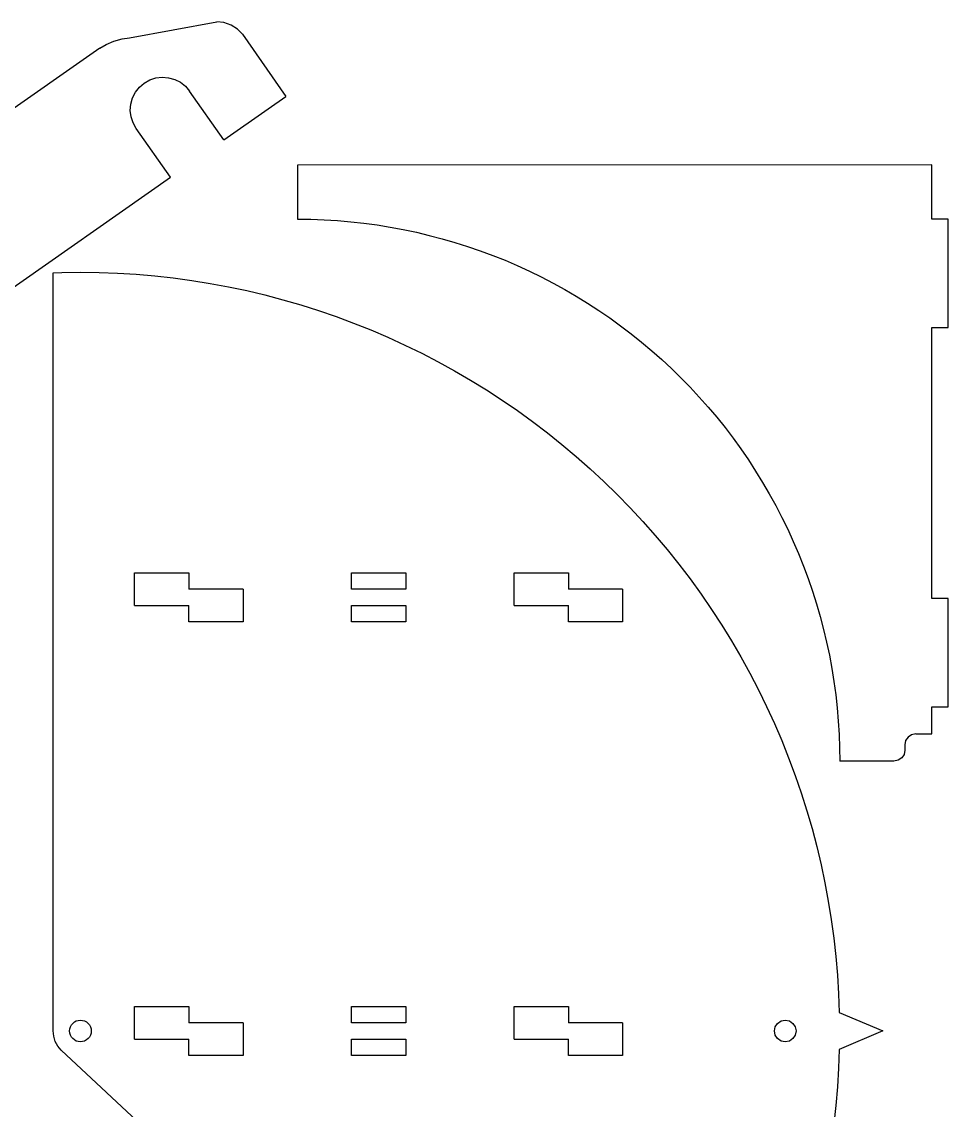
# Model space of a CAD drawing. Header units: metres. Extents: x -210 to 359, y -440 to 179.
# Drawn here: x 188.2 to 359.1, y -21.6 to 179.2 of the extents above; entities that cross this region are included whole.
import ezdxf

# ---------------------------------------------------------------- set-up
doc = ezdxf.new("R2010")
doc.units = ezdxf.units.M

msp = doc.modelspace()

# ---------------------------------------------------------------- linework, layer by layer
for p, q in [((208.03, 176.24), (224.16, 179.2)), ((225.43, 179.08), (224.16, 179.2)), ((226.78, 178.59), (225.43, 179.08)), ((227.99, 177.83), (226.78, 178.59)), ((228.87, 176.9), (227.99, 177.83)), ((228.87, 176.9), (236.9, 165.43)), ((202.58, 174.36), (203.75, 175.03)), ((203.75, 175.03), (205.19, 175.62)), ((205.19, 175.62), (206.7, 176.05)), ((206.7, 176.05), (208.03, 176.24)), ((202.58, 174.36), (164.08, 147.4)), ((211.79, 168.47), (212.91, 168.83)), ((212.91, 168.83), (214.08, 168.97)), ((214.08, 168.97), (215.25, 168.88)), ((215.25, 168.88), (216.39, 168.57)), ((209.15, 166.2), (209.88, 167.12)), ((209.88, 167.12), (210.77, 167.89)), ((210.77, 167.89), (211.79, 168.47)), ((216.39, 168.57), (217.44, 168.03)), ((217.44, 168.03), (218.36, 167.31)), ((218.36, 167.31), (219.13, 166.42)), ((208.3, 164.02), (208.62, 165.15)), ((208.62, 165.15), (209.15, 166.2)), ((225.44, 157.4), (219.13, 166.42)), ((233.63, 163.14), (236.9, 165.43)), ((208.21, 162.84), (208.3, 164.02)), ((208.35, 161.68), (208.21, 162.84)), ((225.44, 157.4), (233.63, 163.14)), ((208.72, 160.56), (208.35, 161.68)), ((209.3, 159.53), (208.72, 160.56)), ((215.61, 150.52), (209.3, 159.53)), ((356.05, 152.8), (239.05, 152.77)), ((239.05, 152.77), (239.05, 142.8)), ((356.05, 142.8), (356.05, 152.8)), ((179.56, 125.28), (215.61, 150.52)), ((239.05, 142.8), (241.51, 142.77)), ((241.51, 142.77), (243.96, 142.68)), ((243.96, 142.68), (246.41, 142.53)), ((359.05, 142.8), (356.05, 142.8)), ((359.05, 122.8), (359.05, 142.8)), ((246.41, 142.53), (248.85, 142.32)), ((248.85, 142.32), (251.29, 142.05)), ((251.29, 142.05), (253.73, 141.72)), ((253.73, 141.72), (256.15, 141.33)), ((256.15, 141.33), (258.56, 140.88)), ((258.56, 140.88), (260.96, 140.37)), ((260.96, 140.37), (263.35, 139.8)), ((263.35, 139.8), (265.72, 139.18)), ((265.72, 139.18), (268.08, 138.5)), ((268.08, 138.5), (270.42, 137.75)), ((270.42, 137.75), (272.74, 136.96)), ((272.74, 136.96), (275.04, 136.1)), ((275.04, 136.1), (277.32, 135.19)), ((277.32, 135.19), (279.58, 134.22)), ((194, 132.89), (195.56, 132.96)), ((194, -7), (194, 132.89)), ((195.56, 132.96), (199, 133)), ((199, 133), (202.44, 132.96)), ((202.44, 132.96), (205.87, 132.83)), ((205.87, 132.83), (209.3, 132.62)), ((209.3, 132.62), (212.72, 132.33)), ((279.58, 134.22), (281.81, 133.2)), ((281.81, 133.2), (284.01, 132.12)), ((212.72, 132.33), (216.14, 131.95)), ((216.14, 131.95), (219.54, 131.48)), ((219.54, 131.48), (222.93, 130.94)), ((222.93, 130.94), (226.31, 130.31)), ((284.01, 132.12), (286.19, 130.99)), ((286.19, 130.99), (288.34, 129.81)), ((226.31, 130.31), (229.67, 129.6)), ((229.67, 129.6), (233.02, 128.8)), ((233.02, 128.8), (236.34, 127.93)), ((288.34, 129.81), (290.46, 128.57)), ((290.46, 128.57), (292.55, 127.29)), ((236.34, 127.93), (239.64, 126.97)), ((239.64, 126.97), (242.92, 125.93)), ((292.55, 127.29), (294.61, 125.95)), ((242.92, 125.93), (246.16, 124.82)), ((246.16, 124.82), (249.39, 123.62)), ((294.61, 125.95), (296.63, 124.56)), ((296.63, 124.56), (298.62, 123.12)), ((249.39, 123.62), (252.58, 122.34)), ((298.62, 123.12), (300.58, 121.64)), ((356.05, 72.8), (356.05, 122.8)), ((356.05, 122.8), (359.05, 122.8)), ((252.58, 122.34), (255.73, 120.99)), ((255.73, 120.99), (258.86, 119.56)), ((300.58, 121.64), (302.49, 120.1)), ((258.86, 119.56), (261.95, 118.05)), ((302.49, 120.1), (304.37, 118.52)), ((304.37, 118.52), (306.21, 116.9)), ((261.95, 118.05), (265, 116.47)), ((306.21, 116.9), (308.01, 115.23)), ((265, 116.47), (268.01, 114.81)), ((268.01, 114.81), (270.97, 113.08)), ((308.01, 115.23), (309.76, 113.51)), ((270.97, 113.08), (273.9, 111.28)), ((309.76, 113.51), (311.48, 111.76)), ((273.9, 111.28), (276.78, 109.41)), ((311.48, 111.76), (313.15, 109.96)), ((276.78, 109.41), (279.61, 107.46)), ((313.15, 109.96), (314.77, 108.12)), ((279.61, 107.46), (282.4, 105.45)), ((314.77, 108.12), (316.35, 106.24)), ((282.4, 105.45), (285.13, 103.37)), ((316.35, 106.24), (317.89, 104.32)), ((285.13, 103.37), (287.82, 101.22)), ((317.89, 104.32), (319.37, 102.37)), ((287.82, 101.22), (290.44, 99.01)), ((319.37, 102.37), (320.81, 100.38)), ((290.44, 99.01), (293.02, 96.73)), ((320.81, 100.38), (322.2, 98.36)), ((293.02, 96.73), (295.54, 94.39)), ((322.2, 98.36), (323.54, 96.3)), ((295.54, 94.39), (298, 91.99)), ((323.54, 96.3), (324.83, 94.21)), ((324.83, 94.21), (326.06, 92.09)), ((298, 91.99), (300.39, 89.54)), ((326.06, 92.09), (327.24, 89.94)), ((300.39, 89.54), (302.73, 87.02)), ((327.24, 89.94), (328.38, 87.76)), ((302.73, 87.02), (305.01, 84.44)), ((328.38, 87.76), (329.45, 85.56)), ((305.01, 84.44), (307.22, 81.82)), ((329.45, 85.56), (330.47, 83.33)), ((330.47, 83.33), (331.44, 81.07)), ((307.22, 81.82), (309.37, 79.13)), ((331.44, 81.07), (332.35, 78.79)), ((309.37, 79.13), (311.45, 76.4)), ((332.35, 78.79), (333.21, 76.49)), ((209, 71.5), (209, 77.5)), ((209, 77.5), (219, 77.5)), ((219, 77.5), (219, 74.5)), ((249, 77.5), (259, 77.5)), ((249, 74.5), (249, 77.5)), ((259, 77.5), (259, 74.5)), ((279, 71.5), (279, 77.5)), ((279, 77.5), (289, 77.5)), ((289, 77.5), (289, 74.5)), ((311.45, 76.4), (313.46, 73.61)), ((333.21, 76.49), (334.01, 74.17)), ((229, 74.5), (219, 74.5)), ((229, 74.5), (229, 68.5)), ((259, 74.5), (249, 74.5)), ((299, 74.5), (289, 74.5)), ((299, 74.5), (299, 68.5)), ((313.46, 73.61), (315.41, 70.78)), ((334.01, 74.17), (334.75, 71.83)), ((359.05, 72.8), (356.05, 72.8)), ((359.05, 52.8), (359.05, 72.8)), ((209, 71.5), (219, 71.5)), ((219, 68.5), (219, 71.5)), ((249, 71.5), (259, 71.5)), ((249, 68.5), (249, 71.5)), ((259, 71.5), (259, 68.5)), ((279, 71.5), (289, 71.5)), ((289, 68.5), (289, 71.5)), ((315.41, 70.78), (317.28, 67.9)), ((334.75, 71.83), (335.43, 69.47)), ((229, 68.5), (219, 68.5)), ((259, 68.5), (249, 68.5)), ((299, 68.5), (289, 68.5)), ((335.43, 69.47), (336.06, 67.1)), ((317.28, 67.9), (319.08, 64.97)), ((336.06, 67.1), (336.62, 64.71)), ((319.08, 64.97), (320.81, 62.01)), ((336.62, 64.71), (337.13, 62.31)), ((337.13, 62.31), (337.58, 59.9)), ((320.81, 62.01), (322.47, 59)), ((322.47, 59), (324.05, 55.95)), ((337.58, 59.9), (337.97, 57.47)), ((337.97, 57.47), (338.3, 55.04)), ((324.05, 55.95), (325.56, 52.86)), ((338.3, 55.04), (338.57, 52.6)), ((325.56, 52.86), (326.99, 49.73)), ((338.57, 52.6), (338.78, 50.16)), ((356.05, 52.8), (359.05, 52.8)), ((356.05, 47.8), (356.05, 52.8)), ((326.99, 49.73), (328.34, 46.58)), ((338.78, 50.16), (338.93, 47.71)), ((328.34, 46.58), (329.62, 43.39)), ((338.93, 47.71), (339.02, 45.26)), ((351.2, 46.57), (351.05, 45.8)), ((351.64, 47.22), (351.2, 46.57)), ((352.29, 47.65), (351.64, 47.22)), ((353.05, 47.8), (352.29, 47.65)), ((353.05, 47.8), (356.05, 47.8)), ((339.02, 45.26), (339.05, 42.8)), ((351.05, 44.8), (350.9, 44.04)), ((351.05, 45.8), (351.05, 44.8)), ((329.62, 43.39), (330.82, 40.16)), ((349.05, 42.8), (339.05, 42.8)), ((349.82, 42.95), (349.05, 42.8)), ((350.47, 43.39), (349.82, 42.95)), ((350.9, 44.04), (350.47, 43.39)), ((330.82, 40.16), (331.93, 36.92)), ((331.93, 36.92), (332.97, 33.64)), ((332.97, 33.64), (333.93, 30.34)), ((333.93, 30.34), (334.8, 27.02)), ((334.8, 27.02), (335.6, 23.67)), ((335.6, 23.67), (336.31, 20.31)), ((336.31, 20.31), (336.94, 16.93)), ((336.94, 16.93), (337.48, 13.54)), ((337.48, 13.54), (337.95, 10.14)), ((337.95, 10.14), (338.33, 6.72)), ((338.33, 6.72), (338.62, 3.3)), ((338.62, 3.3), (338.83, -0.13)), ((338.83, -0.13), (338.96, -3.56)), ((209, -8.5), (209, -2.5)), ((209, -2.5), (219, -2.5)), ((219, -2.5), (219, -5.5)), ((249, -2.5), (259, -2.5)), ((249, -5.5), (249, -2.5)), ((259, -2.5), (259, -5.5)), ((279, -8.5), (279, -2.5)), ((279, -2.5), (289, -2.5)), ((289, -2.5), (289, -5.5)), ((338.96, -3.56), (347, -7)), ((197.15, -6.23), (197.34, -5.89)), ((197.34, -5.89), (197.59, -5.59)), ((197.59, -5.59), (197.89, -5.34)), ((197.89, -5.34), (198.23, -5.15)), ((198.23, -5.15), (198.61, -5.04)), ((198.61, -5.04), (199, -5)), ((199, -5), (199.39, -5.04)), ((199.39, -5.04), (199.77, -5.15)), ((199.77, -5.15), (200.11, -5.34)), ((200.11, -5.34), (200.41, -5.59)), ((200.41, -5.59), (200.66, -5.89)), ((200.66, -5.89), (200.85, -6.23)), ((229, -5.5), (219, -5.5)), ((229, -5.5), (229, -11.5)), ((259, -5.5), (249, -5.5)), ((299, -5.5), (289, -5.5)), ((299, -5.5), (299, -11.5)), ((327.15, -6.23), (327.59, -5.59)), ((327.59, -5.59), (328.23, -5.15)), ((328.23, -5.15), (329, -5)), ((329, -5), (329.77, -5.15)), ((329.77, -5.15), (330.41, -5.59)), ((330.41, -5.59), (330.85, -6.23)), ((194.1, -7.98), (194, -7)), ((194.38, -8.91), (194.1, -7.98)), ((197, -7), (197.04, -6.61)), ((197.04, -7.39), (197, -7)), ((197.04, -6.61), (197.15, -6.23)), ((197.15, -7.77), (197.04, -7.39)), ((197.34, -8.11), (197.15, -7.77)), ((200.85, -7.77), (200.66, -8.11)), ((200.85, -6.23), (200.96, -6.61)), ((200.96, -7.39), (200.85, -7.77)), ((200.96, -6.61), (201, -7)), ((201, -7), (200.96, -7.39)), ((327, -7), (327.15, -6.23)), ((327.15, -7.77), (327, -7)), ((327.59, -8.41), (327.15, -7.77)), ((330.85, -7.77), (330.41, -8.41)), ((330.85, -6.23), (331, -7)), ((331, -7), (330.85, -7.77)), ((347, -7), (338.96, -10.44)), ((194.84, -9.78), (194.38, -8.91)), ((195.46, -10.54), (194.84, -9.78)), ((197.59, -8.41), (197.34, -8.11)), ((197.89, -8.66), (197.59, -8.41)), ((198.23, -8.85), (197.89, -8.66)), ((198.61, -8.96), (198.23, -8.85)), ((199, -9), (198.61, -8.96)), ((199.39, -8.96), (199, -9)), ((199.77, -8.85), (199.39, -8.96)), ((200.11, -8.66), (199.77, -8.85)), ((200.41, -8.41), (200.11, -8.66)), ((200.66, -8.11), (200.41, -8.41)), ((209, -8.5), (219, -8.5)), ((219, -11.5), (219, -8.5)), ((249, -8.5), (259, -8.5)), ((249, -11.5), (249, -8.5)), ((259, -8.5), (259, -11.5)), ((279, -8.5), (289, -8.5)), ((289, -11.5), (289, -8.5)), ((328.23, -8.85), (327.59, -8.41)), ((329, -9), (328.23, -8.85)), ((329.77, -8.85), (329, -9)), ((330.41, -8.41), (329.77, -8.85)), ((195.46, -10.54), (298, -106)), ((229, -11.5), (219, -11.5)), ((259, -11.5), (249, -11.5)), ((299, -11.5), (289, -11.5)), ((338.96, -10.44), (338.83, -13.87)), ((338.83, -13.87), (338.62, -17.3)), ((338.62, -17.3), (338.33, -20.72)), ((338.33, -20.72), (337.95, -24.14))]:
    msp.add_line(p, q)

doc.saveas('drawing.dxf')
